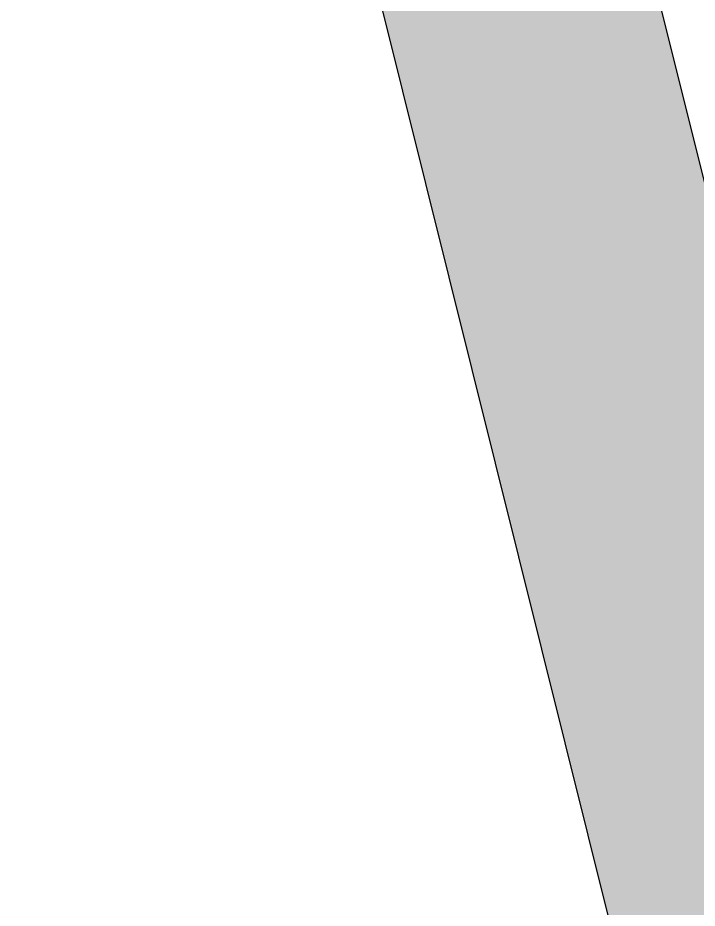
# Model space of a CAD drawing. Header units: inches. Extents: x 122939 to 389145, y 29603 to 529479.
# Drawn here: x 329543 to 330170, y 493221 to 494044 of the extents above; entities that cross this region are included whole.
import ezdxf

# ---------------------------------------------------------------- set-up
doc = ezdxf.new("R2010")
doc.units = ezdxf.units.IN
doc.header["$MEASUREMENT"] = 0
doc.layers.add('A-WALL', color=7, linetype='Continuous')
doc.layers.add('Calliper_wall hatch_CHB', color=8, linetype='Continuous')

msp = doc.modelspace()

# ---------------------------------------------------------------- hatches: boundary and pattern name
at = {"layer": 'Calliper_wall hatch_CHB', "ltscale": 300}
h = msp.add_hatch(dxfattribs=at)
h.set_pattern_fill('AR-CONC', color=256, scale=10, angle=-90, style=0)
h.set_pattern_definition([(333.971423, (279258.244, 592867.086), (11.227812, -71.11917), [7.5, -82.5]), (278.97142, (279258.244, 592867.09), (69.643965, 31.625426), [6, -66]), (24.42287, (279259.18, 592861.16), (80.871776, -39.493744), [6.37402, -70.11421]), (330.15562, (279277.65, 592871.915), (9.70499, -107.5631), [11.25, -123.75]), (20.60706, (279278.46, 592862.95), (117.09634, -67.1822), [9.56103, -105.17138]), (275.15559, (279277.65, 592871.92), (117.09634, -67.1822), [9, -99]), (304.971423, (279275.215, 592861.004), (-24.659192, -67.645578), [7.5, -82.5]), (249.97142, (279275.215, 592861.004), (76.244295, -6.103844), [6, -66]), (355.42287, (279273.16, 592855.37), (51.585102, -73.74942), [6.37402, -70.11421]), (321.471423, (279258.244, 592867.086), (32.598146, 6.857308), [0, -65.2, 0, -67, 0, -66.25]), (291.471423, (279258.244, 592867.086), (44.62585, -16.006101), [0, -38.2, 0, -63.7, 0, -25.25]), (251.471423, (279252.86, 592888.727), (10.6997366, -52.3475577), [0, -25, 0, -78, 0, -103.5]), (241.471423, (279250.446, 592898.43), (23.794676, -54.17642), [0, -32.5, 0, -51.8, 0, -73.5])])
h.paths.add_polyline_path([(330915.975, 489885.561), (331158.579, 489945.921), (329785.262, 495465.722), (329542.658, 495405.363)])

# ---------------------------------------------------------------- linework, layer by layer
at = {"layer": 'A-WALL'}
for p, q in [((331158.579, 489945.921, 0), (329785.262, 495465.722, 0.001)), ((330915.975, 489885.561, 0), (329542.658, 495405.363, 0.001))]:
    msp.add_line(p, q, dxfattribs=at)

doc.saveas('drawing.dxf')
